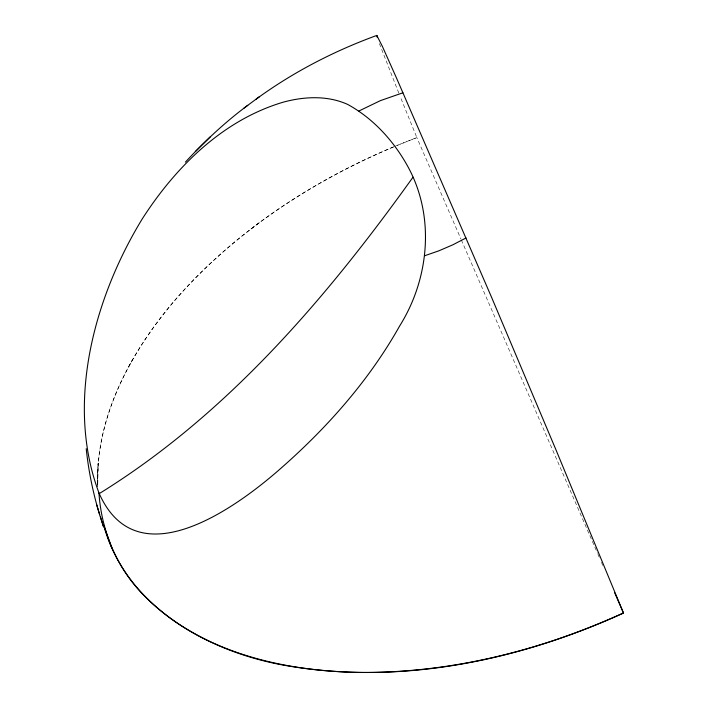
<?xml version="1.0" encoding="UTF-8"?>
<svg xmlns="http://www.w3.org/2000/svg" width="708" height="708" viewBox="0 0 708 708"><rect width="100%" height="100%" fill="white"/><g stroke="black" fill="none" stroke-linecap="round" stroke-linejoin="round"><path stroke-width="0.53" stroke-dasharray="3.54 2.66" d="M97.545 483.475L97.739 486.653L98.12 463.244L97.492 483.157C96.801 439.5 111.351 396.852 132.83 359.275M128.759 366.585C160.123 309.175 207.055 261.65 259.199 222.799M250.951 229.02C295.201 195.196 344.053 167.531 395.445 146.14M393.896 146.751C310.192 181.903 232.215 233.507 172.761 302.661C129.865 353.832 95.323 417.782 97.801 486.299M394.887 146.344L416.817 137.511L400.401 97.04M397.392 145.299L416.862 137.626L460.926 239.003M461.359 240.012L597.499 553.249M597.941 554.267L599.26 557.302M601.464 562.373L602.791 565.418M398.808 93.084L379.382 43.551"/><path stroke-width="1.06" d="M413.003 177.195C326.423 298.218 227.047 414.631 99.253 493.609C137.281 579.047 235.127 508.379 279.439 469.572C326.592 428.42 368.93 380.718 399.657 325.963C429.101 279.023 435.128 217.268 408.489 167.734C394.489 141.804 373.709 118.661 347.725 104.448C327.547 95.279 304.29 96.447 283.324 102.147C222.931 120.015 175.717 166.796 142.343 218.763C94.084 297.652 65.083 403.817 99.209 493.529M98.961 492.972C101.439 531.381 117.139 568.728 144.6 596.092C201.258 653.139 284.988 671.618 362.885 672.476C452.81 672.591 541.894 650.201 623.447 612.942L556.178 450.332L491.75 297.705L396.533 78.092L382.417 46.462L376.798 35.4L377.205 37.32M185.39 162.141C204.488 141.441 225.144 122.103 247.782 105.297M210.311 136.803L195.337 151.565M256.19 99.111C293.024 72.198 333.946 51.056 376.771 35.435M244.003 108.12L259.544 96.607M358.876 111.023L380.373 100.642L402.94 92.775M466.041 237.959L452.784 244.835L438.978 250.774L424.809 255.703M614.686 592.782L623.491 613.057C520.61 659.838 404.48 684.636 291.802 666.547C211.772 654.219 125.882 608.066 103.501 524.69M111.864 548.107L104.235 526.894M86.217 448.713C89.004 475.307 94.854 501.538 103.554 526.823L100.501 517.008M96.686 504.857L99.74 514.645"/></g></svg>
